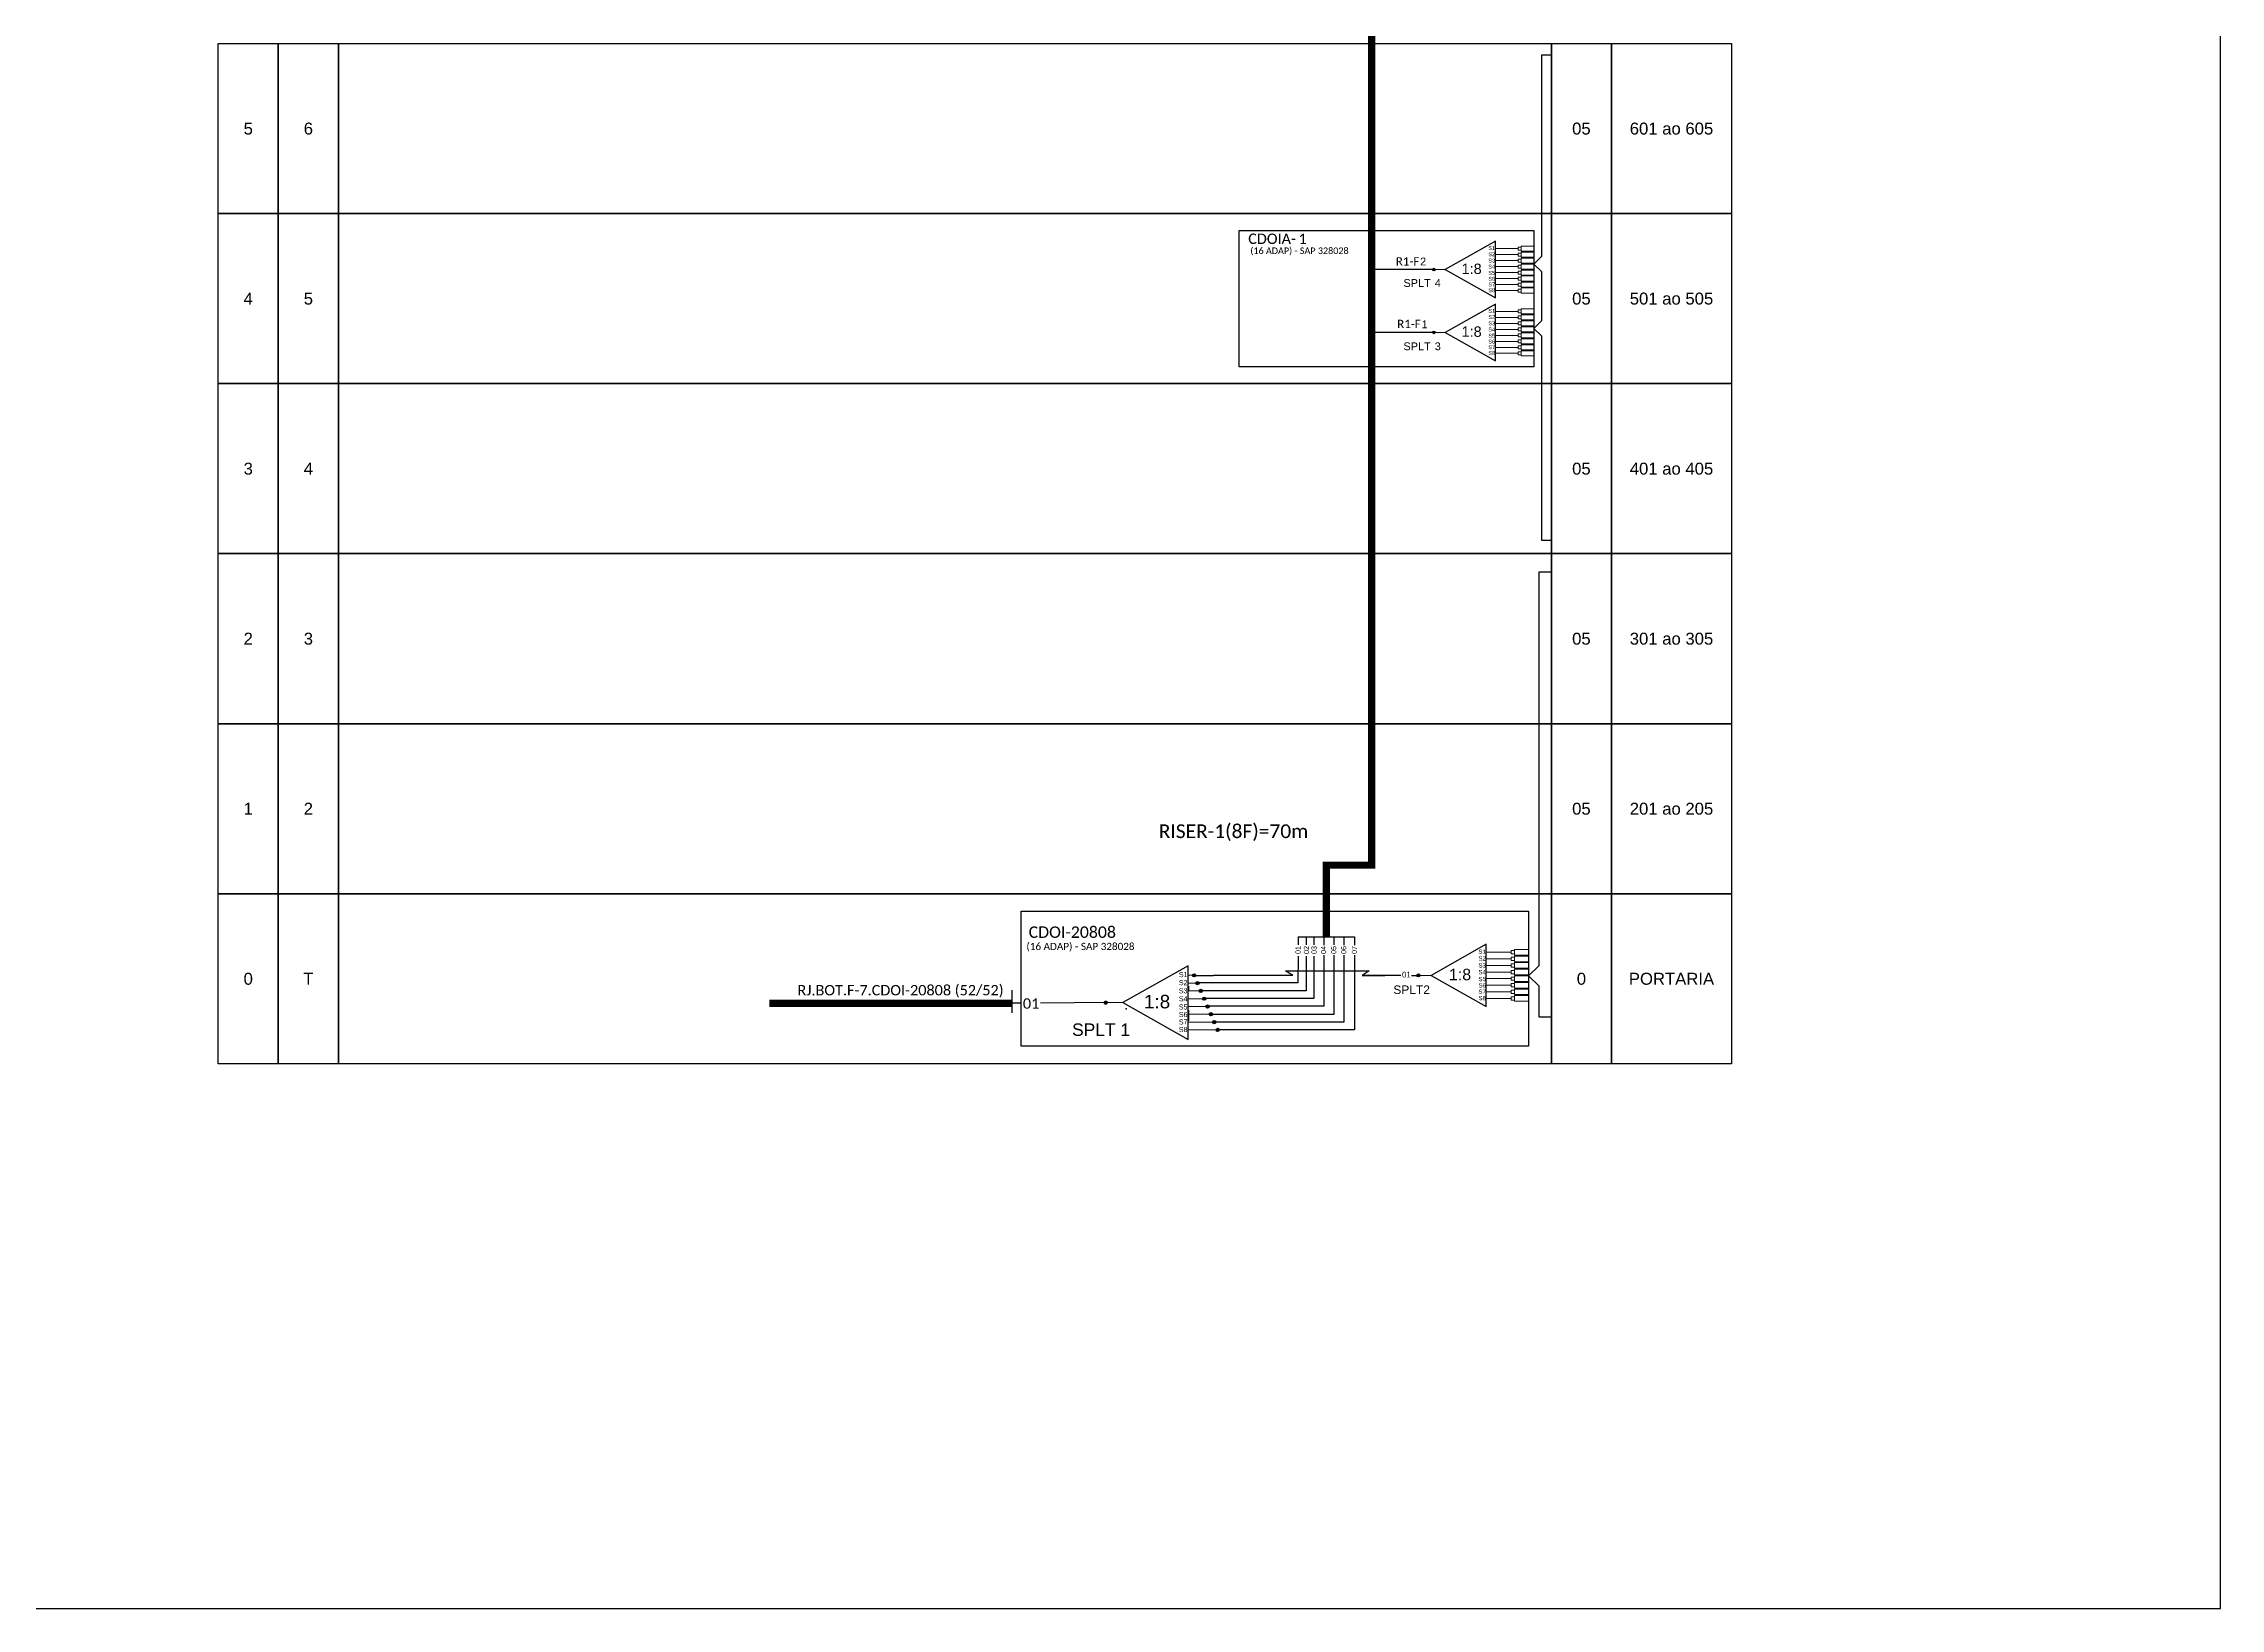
# Model space of a CAD drawing. Extents: x -89 to 2622484776, y -1852823961 to 1299.
# Drawn here: x 1253.8 to 1673.1, y 705 to 1006.4 of the extents above; entities that cross this region are included whole.
import ezdxf
from ezdxf.enums import TextEntityAlignment as Align

# ---------------------------------------------------------------- set-up
doc = ezdxf.new("R2010")
doc.units = 0
doc.styles.add('ARIAL', font='arial.ttf')
doc.styles.get("Standard").update_dxf_attribs({"font": 'arial.ttf'})
doc.styles.add('WMF-Calibri0', font='calibri.ttf')
doc.linetypes.add('RESERVA', pattern='A,0.5,-0.15,["RESERVA",Standard,S=0.18,R=0,X=0,Y=-0.1],-1.3', length=1.95)

# ---------------------------------------------------------------- blocks, each defined once
blk = doc.blocks.new('SPLT_1-8_SC-APC')
at = {"color": 1}
blk.add_lwpolyline([(-7.37, -2.1), (-17.04, -7.55), (-7.37, -13), (-7.37, -2.1)], dxfattribs=at)
at = {"color": 3, "lineweight": 0}
for points in [[(-2.99, -3.51), (-7.37, -3.51)], [(-2.41, -3.02), (-2.41, -4)], [(-2.41, -3.02), (0, -3.02)], [(-7.37, -4.66), (-2.99, -4.66)], [(-7.37, -5.82), (-2.99, -5.82)], [(-7.37, -6.97), (-2.99, -6.97)], [(-2.41, -4), (0, -4)], [(-2.41, -4.17), (-2.41, -5.16)], [(-2.41, -4.17), (0, -4.17)], [(-2.41, -5.16), (0, -5.16)], [(-2.41, -5.32), (-2.41, -6.31)], [(-2.41, -5.32), (0, -5.32)], [(-2.41, -6.31), (0, -6.31)], [(-2.41, -6.48), (-2.41, -7.46)], [(-2.41, -6.48), (0, -6.48)], [(-2.41, -7.46), (0, -7.46)], [(-7.37, -8.12), (-2.99, -8.12)], [(-7.37, -9.28), (-2.99, -9.28)], [(-7.37, -10.43), (-2.99, -10.43)], [(-2.41, -7.63), (-2.41, -8.62)], [(-2.41, -7.63), (0, -7.63)], [(-2.41, -8.62), (0, -8.62)], [(-2.41, -8.78), (-2.41, -9.77)], [(-2.41, -8.78), (0, -8.78)], [(-2.41, -9.77), (0, -9.77)], [(-2.41, -9.94), (-2.41, -10.92)], [(-2.41, -9.94), (0, -9.94)], [(-2.41, -10.92), (0, -10.92)], [(-2.41, -11.09), (-2.41, -12.08)], [(-2.41, -11.09), (0, -11.09)], [(-7.37, -11.58), (-2.99, -11.58)], [(-2.41, -12.08), (0, -12.08)]]:
    blk.add_lwpolyline(points, dxfattribs=at)
for points in [[(-2.99, -3.22), (-2.41, -3.22), (-2.41, -3.8), (-2.99, -3.8)], [(-2.99, -4.38), (-2.41, -4.38), (-2.41, -4.95), (-2.99, -4.95)], [(-2.99, -5.53), (-2.41, -5.53), (-2.41, -6.1), (-2.99, -6.1)], [(-2.99, -6.68), (-2.41, -6.68), (-2.41, -7.26), (-2.99, -7.26)], [(-2.99, -7.84), (-2.41, -7.84), (-2.41, -8.41), (-2.99, -8.41)], [(-2.99, -8.99), (-2.41, -8.99), (-2.41, -9.56), (-2.99, -9.56)], [(-2.99, -10.14), (-2.41, -10.14), (-2.41, -10.72), (-2.99, -10.72)], [(-2.99, -11.3), (-2.41, -11.3), (-2.41, -11.87), (-2.99, -11.87)]]:
    blk.add_lwpolyline(points, close=True, dxfattribs=at)
at = {"color": 1, "lineweight": 0}
blk.add_lwpolyline([(-17.04, -7.55), (-19.26, -7.55)], dxfattribs=at)
at = {"color": 1, "style": 'ARIAL'}
for s, height, p in [('S1', 0.75, (-8.74, -3.78)), ('1:8', 2, (-13.91, -8.4)), ('S2', 0.75, (-8.74, -4.97)), ('S3', 0.75, (-8.74, -6.18)), ('S4', 0.75, (-8.74, -7.36)), ('S5', 0.75, (-8.74, -8.57)), ('S6', 0.75, (-8.74, -9.69)), ('S7', 0.75, (-8.74, -10.78)), ('S8', 0.75, (-8.74, -11.9))]:
    blk.add_text(s, height=height, dxfattribs=at).set_placement(p)
blk = doc.blocks.new('SPLT_1-8_DIV_DIR')
h = blk.add_hatch(color=3)
h.dxf.hatch_style = 1
edge = h.paths.add_edge_path()
edge.add_arc((12.77, 4.04), 0.242, 0, 360)
h = blk.add_hatch(color=3)
h.dxf.hatch_style = 1
edge = h.paths.add_edge_path()
edge.add_arc((13.27, 2.88), 0.242, 0, 360)
h = blk.add_hatch(color=3)
h.dxf.hatch_style = 1
edge = h.paths.add_edge_path()
edge.add_arc((13.77, 1.73), 0.242, 0, 360)
h = blk.add_hatch(color=3)
h.dxf.hatch_style = 1
edge = h.paths.add_edge_path()
edge.add_arc((14.27, 0.58), 0.242, 0, 360)
h = blk.add_hatch(color=3)
h.dxf.hatch_style = 1
edge = h.paths.add_edge_path()
edge.add_arc((14.77, -0.58), 0.242, 0, 360)
h = blk.add_hatch(color=3)
h.dxf.hatch_style = 1
edge = h.paths.add_edge_path()
edge.add_arc((15.27, -1.73), 0.242, 0, 360)
h = blk.add_hatch(color=3)
h.dxf.hatch_style = 1
edge = h.paths.add_edge_path()
edge.add_arc((15.77, -2.88), 0.242, 0, 360)
h = blk.add_hatch(color=3)
h.dxf.hatch_style = 1
edge = h.paths.add_edge_path()
edge.add_arc((16.27, -4.04), 0.242, 0, 360)
at = {"color": 1}
blk.add_lwpolyline([(11.89, 5.45), (2.22, 0), (11.89, -5.45), (11.89, 5.45)], dxfattribs=at)
at = {"color": 7, "lineweight": 0}
for points in [[(12.77, 4.04), (11.89, 4.04)], [(11.89, 2.88), (13.27, 2.88)], [(11.89, 1.73), (13.77, 1.73)], [(11.89, 0.58), (14.27, 0.58)], [(11.89, -0.58), (14.77, -0.58)], [(11.89, -1.73), (15.27, -1.73)], [(11.89, -2.88), (15.77, -2.88)], [(11.89, -4.04), (16.27, -4.04)]]:
    blk.add_lwpolyline(points, dxfattribs=at)
at = {"color": 1, "lineweight": 0}
blk.add_lwpolyline([(2.22, 0), (0, 0)], dxfattribs=at)
at = {"color": 3}
for centre in [(12.77, 4.04), (13.27, 2.88), (13.77, 1.73), (14.27, 0.58), (14.77, -0.58), (15.27, -1.73), (15.77, -2.88), (16.27, -4.04)]:
    blk.add_circle(centre, 0.242, dxfattribs=at)
at = {"color": 1, "style": 'ARIAL'}
for s, height, p in [('S1', 0.75, (10.52, 3.77)), ('S2', 0.75, (10.52, 2.58)), ('1:8', 2, (5.35, -0.85)), ('S3', 0.75, (10.52, 1.37)), ('S4', 0.75, (10.52, 0.19)), ('S5', 0.75, (10.52, -1.02)), ('S6', 0.75, (10.52, -2.14)), ('S7', 0.75, (10.52, -3.24)), ('S8', 0.75, (10.52, -4.36))]:
    blk.add_text(s, height=height, dxfattribs=at).set_placement(p)

msp = doc.modelspace()

# ---------------------------------------------------------------- hatches: boundary and pattern name
h = msp.add_hatch(color=3)
h.dxf.hatch_style = 1
edge = h.paths.add_edge_path()
edge.add_arc((1521.54, 962.84), 0.256, 0, 360)
h = msp.add_hatch(color=3)
h.dxf.hatch_style = 1
edge = h.paths.add_edge_path()
edge.add_arc((1521.54, 950.75), 0.256, 0, 360)
h = msp.add_hatch(color=3)
h.dxf.hatch_style = 1
edge = h.paths.add_edge_path()
edge.add_arc((1518.59, 826.94), 0.282, 0, 360)
h = msp.add_hatch(color=3)
h.dxf.hatch_style = 1
edge = h.paths.add_edge_path()
edge.add_arc((1458.36, 821.68), 0.41, 0, 360)

# ---------------------------------------------------------------- linework, layer by layer
at = {"color": 3}
msp.add_line((1475.37, 826.94), (1479.11, 826.94), dxfattribs=at)
for points in [[(834.5, 705.02), (1673.06, 705.02), (1673.06, 1299.02), (834.5, 1299.02), (834.5, 705.02)], [(1474.29, 824.87), (1474.29, 823.98)]]:
    msp.add_lwpolyline(points)
at = {"color": 5, "const_width": 1.36}
msp.add_lwpolyline([(1509.58, 1159.31), (1509.58, 848.17), (1500.85, 848.17), (1500.85, 834.37)], dxfattribs=at)
for points in [[(1287.43, 1006.37), (1299, 1006.37), (1299, 973.63), (1287.43, 973.63)], [(1299, 1006.37), (1310.57, 1006.37), (1310.57, 973.63), (1299, 973.63)], [(1310.57, 1006.37), (1544.19, 1006.37), (1544.19, 973.63), (1310.57, 973.63)], [(1544.19, 1006.37), (1555.76, 1006.37), (1555.76, 973.63), (1544.19, 973.63)], [(1555.76, 1006.37), (1578.91, 1006.37), (1578.91, 973.63), (1555.76, 973.63)], [(1287.43, 973.63), (1299, 973.63), (1299, 940.88), (1287.43, 940.88)], [(1299, 973.63), (1310.57, 973.63), (1310.57, 940.88), (1299, 940.88)], [(1310.57, 973.63), (1544.19, 973.63), (1544.19, 940.88), (1310.57, 940.88)], [(1544.19, 973.63), (1555.76, 973.63), (1555.76, 940.88), (1544.19, 940.88)], [(1555.76, 973.63), (1578.91, 973.63), (1578.91, 940.88), (1555.76, 940.88)], [(1287.43, 940.88), (1299, 940.88), (1299, 908.14), (1287.43, 908.14)], [(1299, 940.88), (1310.57, 940.88), (1310.57, 908.14), (1299, 908.14)], [(1310.57, 940.88), (1544.19, 940.88), (1544.19, 908.14), (1310.57, 908.14)], [(1544.19, 940.88), (1555.76, 940.88), (1555.76, 908.14), (1544.19, 908.14)], [(1555.76, 940.88), (1578.91, 940.88), (1578.91, 908.14), (1555.76, 908.14)], [(1287.43, 908.14), (1299, 908.14), (1299, 875.4), (1287.43, 875.4)], [(1299, 908.14), (1310.57, 908.14), (1310.57, 875.4), (1299, 875.4)], [(1310.57, 908.14), (1544.19, 908.14), (1544.19, 875.4), (1310.57, 875.4)], [(1544.19, 908.14), (1555.76, 908.14), (1555.76, 875.4), (1544.19, 875.4)], [(1555.76, 908.14), (1578.91, 908.14), (1578.91, 875.4), (1555.76, 875.4)], [(1287.43, 875.4), (1299, 875.4), (1299, 842.65), (1287.43, 842.65)], [(1299, 875.4), (1310.57, 875.4), (1310.57, 842.65), (1299, 842.65)], [(1310.57, 875.4), (1544.19, 875.4), (1544.19, 842.65), (1310.57, 842.65)], [(1544.19, 875.4), (1555.76, 875.4), (1555.76, 842.65), (1544.19, 842.65)], [(1555.76, 875.4), (1578.91, 875.4), (1578.91, 842.65), (1555.76, 842.65)], [(1287.43, 842.65), (1299, 842.65), (1299, 809.91), (1287.43, 809.91)], [(1299, 842.65), (1310.57, 842.65), (1310.57, 809.91), (1299, 809.91)], [(1310.57, 842.65), (1544.19, 842.65), (1544.19, 809.91), (1310.57, 809.91)], [(1544.19, 842.65), (1555.76, 842.65), (1555.76, 809.91), (1544.19, 809.91)], [(1555.76, 842.65), (1578.91, 842.65), (1578.91, 809.91), (1555.76, 809.91)]]:
    msp.add_lwpolyline(points, close=True)
at = {"color": 3}
for points in [[(1544.02, 910.67), (1542.37, 910.67), (1542.37, 944.34), (1542.37, 944.34), (1542.37, 950), (1540.8, 951.51), (1542.37, 953.01), (1542.37, 956.74), (1542.37, 956.74), (1542.37, 962.41), (1540.8, 963.91), (1542.37, 965.42), (1542.37, 1004.17), (1544.02, 1004.17)], [(1544.03, 818.86), (1541.85, 818.86), (1541.85, 824.85), (1539.77, 826.85), (1541.85, 828.84), (1541.85, 904.67), (1544.03, 904.67)], [(1494.38, 826.94), (1479.11, 826.94)], [(1494.38, 826.94), (1492.96, 827.8), (1509.13, 827.8), (1507.74, 826.94)], [(1515.19, 826.94), (1507.74, 826.94), (1507.74, 826.94), (1512.09, 826.94)], [(1517.27, 826.94), (1518.59, 826.94)], [(1442.14, 821.55), (1440.37, 821.55)], [(1458.77, 821.69), (1445.77, 821.56)]]:
    msp.add_lwpolyline(points, dxfattribs=at)
at = {"color": 1}
for points in [[(1540.8, 946.5), (1540.8, 946.5), (1540.8, 944.12), (1484.05, 944.12), (1484.05, 970.39), (1487.67, 970.39)], [(1440.37, 819.69), (1440.37, 824.06)], [(1474.29, 820.23), (1474.29, 818.16)]]:
    msp.add_lwpolyline(points, dxfattribs=at)
for points in [[(1484.05, 970.39), (1540.8, 970.39), (1540.8, 944.12), (1484.05, 944.12)], [(1442.08, 839.3), (1539.77, 839.3), (1539.77, 813.27), (1442.08, 813.27)]]:
    msp.add_lwpolyline(points, close=True, dxfattribs=at)
at = {"color": 5}
for points in [[(1521.54, 962.84), (1509.58, 962.84)], [(1521.54, 950.75), (1509.58, 950.75)], [(1495.41, 830.66), (1495.38, 825.49), (1476.33, 825.49)], [(1496.94, 830.66), (1496.94, 823.94), (1476.99, 823.94)], [(1498.47, 830.66), (1498.47, 822.45), (1477.64, 822.45)], [(1500.38, 830.85), (1500.38, 820.98), (1478.29, 820.98)], [(1502.3, 830.85), (1502.3, 819.43), (1478.94, 819.43)], [(1504.22, 830.85), (1504.21, 817.93), (1479.59, 817.93)], [(1495.41, 834.37), (1495.41, 832.81)], [(1495.41, 834.37), (1506.29, 834.37)], [(1496.94, 834.37), (1496.94, 832.81)], [(1498.47, 834.37), (1498.47, 832.81)], [(1500.38, 834.37), (1500.38, 832.78)], [(1502.3, 834.37), (1502.3, 832.79)], [(1504.22, 834.37), (1504.22, 832.78)], [(1475.06, 826.99), (1475.06, 826.99)]]:
    msp.add_lwpolyline(points, dxfattribs=at)
at = {"color": 8, "linetype": 'RESERVA', "ltscale": 4}
for points in [[(1506.29, 830.85), (1506.29, 816.44), (1480.24, 816.44)], [(1506.29, 834.37), (1506.29, 832.78)]]:
    msp.add_lwpolyline(points, dxfattribs=at)
at = {"color": 1, "const_width": 1.36}
msp.add_lwpolyline([(1393.59, 821.55), (1440.37, 821.55)], dxfattribs=at)
at = {"color": 3}
for centre, radius in [((1521.54, 962.84), 0.256), ((1521.54, 950.75), 0.256), ((1518.59, 826.94), 0.282)]:
    msp.add_circle(centre, radius, dxfattribs=at)
for p in [(1287.43, 973.63), (1523.77, 962.84), (1287.43, 940.88), (1287.43, 908.14), (1287.43, 875.4), (1287.43, 842.65), (1462.33, 820.5)]:
    msp.add_point(p)

# ---------------------------------------------------------------- block references
for p in [(1540.8, 970.39), (1540.8, 958.3)]:
    msp.add_blockref('SPLT_1-8_SC-APC', p, dxfattribs=at)
at = {"color": 3, "xscale": 1.1, "yscale": 1.1, "zscale": 1.1}
msp.add_blockref('SPLT_1-8_SC-APC', (1539.77, 835.24), dxfattribs=at)
at = {"xscale": 1.3, "yscale": 1.3, "zscale": 1.3}
msp.add_blockref('SPLT_1-8_DIV_DIR', (1458.77, 821.69), dxfattribs=at)

# ---------------------------------------------------------------- texts
at = {"style": 'ARIAL'}
for s, height, p in [('5', 2.3, (1293.21, 990)), ('6', 2.3, (1304.79, 990)), ('05', 2.3, (1549.98, 990)), ('601 ao 605', 2.3, (1567.33, 990)), ('4', 2.3, (1293.21, 957.26)), ('5', 2.3, (1304.79, 957.26)), ('05', 2.3, (1549.98, 957.26)), ('501 ao 505', 2.3, (1567.33, 957.26)), ('3', 2.3, (1293.21, 924.51)), ('4', 2.3, (1304.79, 924.51)), ('05', 2.3, (1549.98, 924.51)), ('401 ao 405', 2.3, (1567.33, 924.51)), ('2', 2.3, (1293.21, 891.77)), ('3', 2.3, (1304.79, 891.77)), ('05', 2.3, (1549.98, 891.77)), ('301 ao 305', 2.3, (1567.33, 891.77)), ('1', 2.3, (1293.21, 859.03)), ('2', 2.3, (1304.79, 859.03)), ('05', 2.3, (1549.98, 859.03)), ('201 ao 205', 2.3, (1567.33, 859.03)), ('0', 2.3, (1293.21, 826.28)), ('T', 2.3, (1304.79, 826.28)), ('01', 1.1, (1516.28, 827.08)), ('0', 2.3, (1549.98, 826.28)), ('PORTARIA', 2.3, (1567.33, 826.28))]:
    msp.add_text(s, height=height, dxfattribs=at).set_placement(p, align=Align.MIDDLE_CENTER)
at = {"color": 1, "style": 'WMF-Calibri0'}
for s, height, p in [('CDOIA-', 2, (1485.81, 967.78)), ('1', 2, (1495.49, 967.78)), ('CDOI-20808', 2.2, (1443.52, 834.16)), ('RJ.BOT.F-7.CDOI-20808 (52/52)', 2, (1399, 823.08))]:
    msp.add_text(s, height=height, dxfattribs=at).set_placement(p)
for height, p in [(1.25, (1495.68, 965.85)), (1.375, (1453.5, 831.82))]:
    msp.add_text('(16 ADAP) - SAP 328028', height=height, dxfattribs=at).set_placement(p, align=Align.CENTER)
at = {"color": 5, "style": 'WMF-Calibri0'}
for s, height, p in [('R1-F', 1.6, (1514.23, 963.63)), ('R1-F', 1.6, (1514.5, 951.59)), ('RISER-1(8F)=70m', 2.6457, (1468.58, 853.37))]:
    msp.add_text(s, height=height, dxfattribs=at).set_placement(p)
at = {"color": 5, "style": 'ARIAL'}
for s, p in [('2', (1519.5, 963.65)), ('1', (1519.78, 951.55))]:
    msp.add_text(s, height=1.5, dxfattribs=at).set_placement(p, align=Align.CENTER)
at = {"color": 7, "style": 'ARIAL'}
for s, p in [('SPLT', (1518.33, 959.51)), ('4', (1522.32, 959.51)), ('SPLT', (1518.33, 947.32)), ('3', (1522.32, 947.32))]:
    msp.add_text(s, height=1.5, dxfattribs=at).set_placement(p, align=Align.CENTER)
at = {"style": 'ARIAL'}
for s, p in [('01', (1495.4, 831.82)), ('02', (1497.02, 831.82)), ('03', (1498.48, 831.82)), ('04', (1500.32, 831.82)), ('05', (1502.27, 831.82)), ('06', (1504.19, 831.82)), ('07', (1506.26, 831.82))]:
    msp.add_text(s, height=0.992, rotation=90, dxfattribs=at).set_placement(p, align=Align.MIDDLE_CENTER)
at = {"style": 'WMF-Calibri0'}
msp.add_text('01', height=2, dxfattribs=at).set_placement((1442.41, 820.51))
at = {"style": 'ARIAL'}
msp.add_text('SPLT2', height=1.65, dxfattribs=at).set_placement((1517.28, 823.34), align=Align.CENTER)
at = {"color": 7, "style": 'ARIAL'}
msp.add_text('SPLT 1', height=2.4, dxfattribs=at).set_placement((1451.88, 815.28))

doc.saveas('drawing.dxf')
